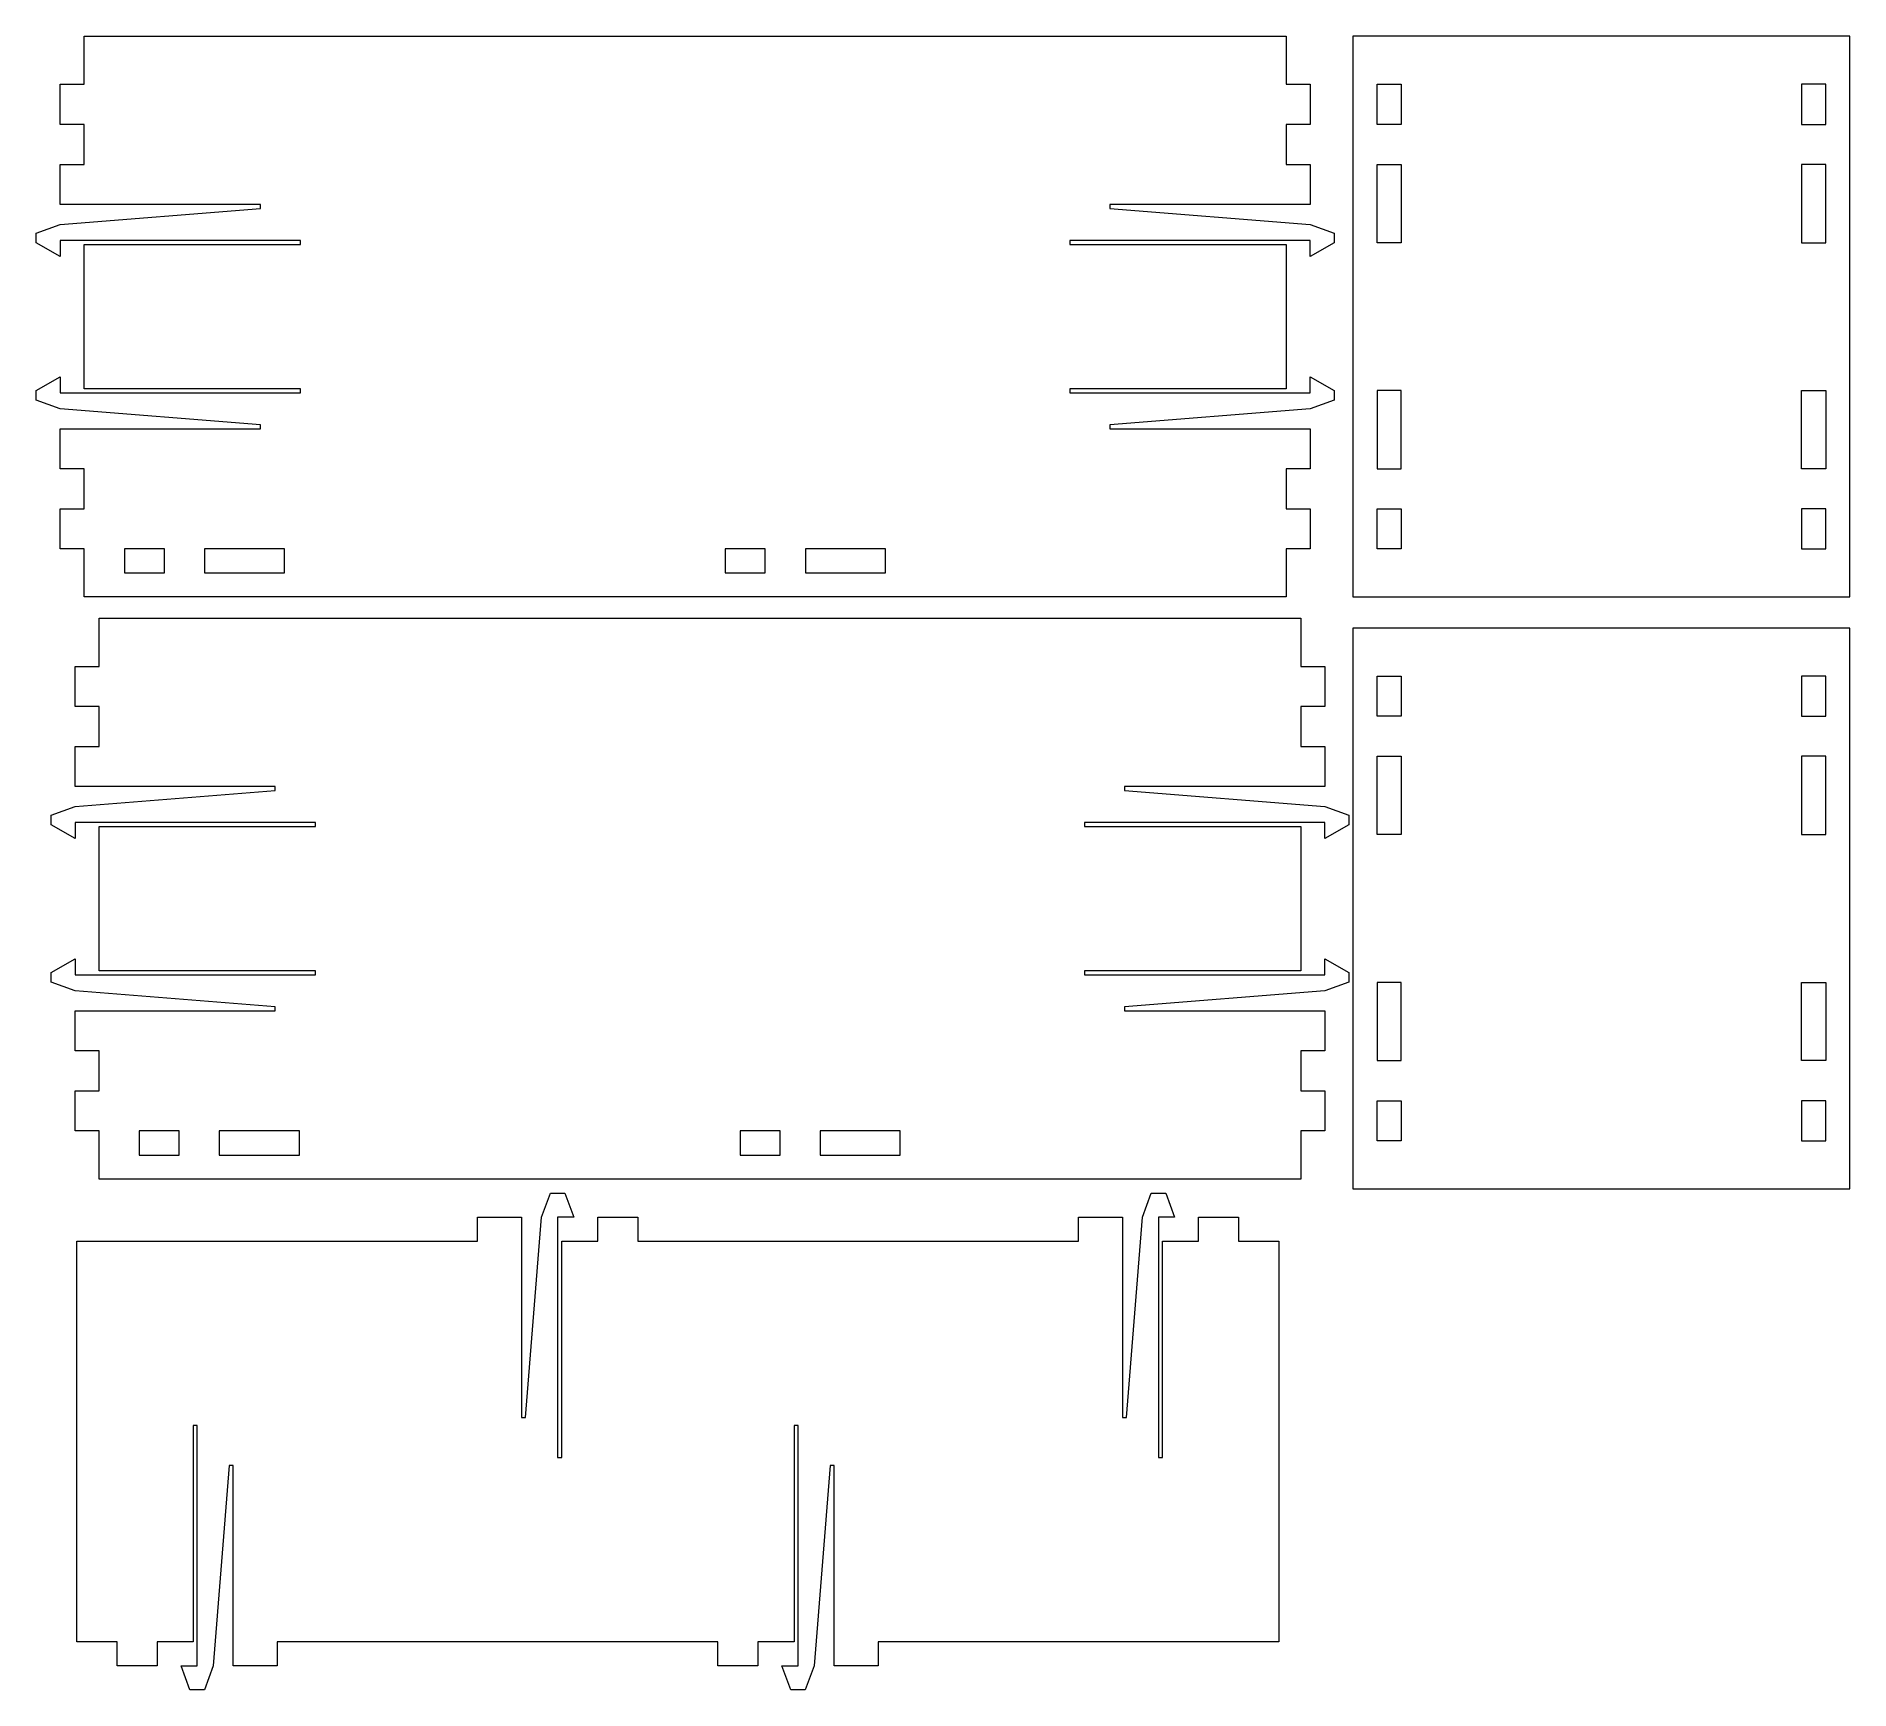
# Model space of a CAD drawing. Header units: millimetres. Extents: x 1 to 228, y 2 to 209.
import ezdxf

# ---------------------------------------------------------------- set-up
doc = ezdxf.new("R2010")
doc.units = ezdxf.units.MM
doc.layers.add('VISIBLE', color=7, linetype='Continuous', lineweight=0)

msp = doc.modelspace()

# ---------------------------------------------------------------- linework, layer by layer
at = {"layer": 'VISIBLE'}
for p, q in [((7.28, 202.52), (7.28, 208.52)), ((7.28, 208.52), (157.28, 208.52)), ((157.28, 208.52), (157.28, 202.52)), ((227.63, 208.52), (165.63, 208.52)), ((165.63, 208.52), (165.63, 138.52)), ((227.63, 138.52), (227.63, 208.52)), ((4.28, 197.52), (4.28, 202.52)), ((4.28, 202.52), (7.28, 202.52)), ((157.28, 202.52), (160.28, 202.52)), ((160.28, 202.52), (160.28, 197.52)), ((168.63, 197.52), (168.63, 202.52)), ((168.63, 202.52), (171.63, 202.52)), ((171.63, 202.52), (171.63, 197.52)), ((224.63, 202.52), (221.63, 202.52)), ((221.63, 202.52), (221.63, 197.52)), ((224.63, 197.52), (224.63, 202.52)), ((7.28, 197.52), (4.28, 197.52)), ((7.28, 192.52), (7.28, 197.52)), ((157.28, 197.52), (157.28, 192.52)), ((160.28, 197.52), (157.28, 197.52)), ((171.63, 197.52), (168.63, 197.52)), ((221.63, 197.52), (224.63, 197.52)), ((4.28, 187.52), (4.28, 192.52)), ((4.28, 192.52), (7.28, 192.52)), ((157.28, 192.52), (160.28, 192.52)), ((160.28, 192.52), (160.28, 187.52)), ((168.63, 182.75), (168.63, 192.52)), ((168.63, 192.52), (171.63, 192.52)), ((171.63, 192.52), (171.63, 182.75)), ((221.63, 192.52), (221.63, 182.75)), ((224.63, 192.52), (221.63, 192.52)), ((224.63, 182.75), (224.63, 192.52)), ((29.28, 187.52), (4.28, 187.52)), ((4.28, 185.02), (29.28, 187.02)), ((29.28, 187.02), (29.28, 187.52)), ((135.28, 187.52), (135.28, 187.02)), ((160.28, 187.52), (135.28, 187.52)), ((135.28, 187.02), (160.28, 185.02)), ((1.28, 183.93), (4.28, 185.02)), ((1.28, 182.75), (1.28, 183.93)), ((160.28, 185.02), (163.28, 183.93)), ((163.28, 183.93), (163.28, 182.75)), ((4.28, 181.02), (1.28, 182.75)), ((4.28, 183.02), (4.28, 181.02)), ((34.28, 183.02), (4.28, 183.02)), ((7.28, 164.52), (7.28, 182.52)), ((7.28, 182.52), (34.28, 182.52)), ((34.28, 182.52), (34.28, 183.02)), ((130.28, 183.02), (130.28, 182.52)), ((160.28, 183.02), (130.28, 183.02)), ((130.28, 182.52), (157.28, 182.52)), ((157.28, 182.52), (157.28, 164.52)), ((160.28, 181.02), (160.28, 183.02)), ((163.28, 182.75), (160.28, 181.02)), ((171.63, 182.75), (168.63, 182.75)), ((221.63, 182.75), (224.63, 182.75)), ((1.28, 164.29), (4.28, 166.02)), ((4.28, 166.02), (4.28, 164.02)), ((160.28, 164.02), (160.28, 166.02)), ((160.28, 166.02), (163.28, 164.29)), ((1.28, 163.11), (1.28, 164.29)), ((4.28, 162.02), (1.28, 163.11)), ((4.28, 164.02), (34.28, 164.02)), ((34.28, 164.52), (7.28, 164.52)), ((34.28, 164.02), (34.28, 164.52)), ((130.28, 164.52), (130.28, 164.02)), ((157.28, 164.52), (130.28, 164.52)), ((130.28, 164.02), (160.28, 164.02)), ((163.28, 163.11), (160.28, 162.02)), ((163.28, 164.29), (163.28, 163.11)), ((171.63, 164.29), (168.63, 164.29)), ((168.63, 164.29), (168.63, 154.52)), ((171.63, 154.52), (171.63, 164.29)), ((221.63, 164.29), (224.63, 164.29)), ((221.63, 154.52), (221.63, 164.29)), ((224.63, 164.29), (224.63, 154.52)), ((29.28, 160.02), (4.28, 162.02)), ((160.28, 162.02), (135.28, 160.02)), ((4.28, 159.52), (29.28, 159.52)), ((4.28, 154.52), (4.28, 159.52)), ((29.28, 159.52), (29.28, 160.02)), ((135.28, 160.02), (135.28, 159.52)), ((135.28, 159.52), (160.28, 159.52)), ((160.28, 159.52), (160.28, 154.52)), ((7.28, 154.52), (4.28, 154.52)), ((7.28, 149.52), (7.28, 154.52)), ((157.28, 154.52), (157.28, 149.52)), ((160.28, 154.52), (157.28, 154.52)), ((168.63, 154.52), (171.63, 154.52)), ((224.63, 154.52), (221.63, 154.52)), ((4.28, 149.52), (7.28, 149.52)), ((4.28, 144.52), (4.28, 149.52)), ((157.28, 149.52), (160.28, 149.52)), ((160.28, 149.52), (160.28, 144.52)), ((168.63, 144.52), (168.63, 149.52)), ((168.63, 149.52), (171.63, 149.52)), ((171.63, 149.52), (171.63, 144.52)), ((224.63, 149.52), (221.63, 149.52)), ((221.63, 149.52), (221.63, 144.52)), ((224.63, 144.52), (224.63, 149.52)), ((7.28, 144.52), (4.28, 144.52)), ((7.28, 138.52), (7.28, 144.52)), ((17.28, 144.52), (12.28, 144.52)), ((12.28, 144.52), (12.28, 141.52)), ((17.28, 141.52), (17.28, 144.52)), ((22.28, 144.52), (22.28, 141.52)), ((32.28, 144.52), (22.28, 144.52)), ((32.28, 141.52), (32.28, 144.52)), ((92.28, 144.52), (87.28, 144.52)), ((87.28, 144.52), (87.28, 141.52)), ((92.28, 141.52), (92.28, 144.52)), ((107.28, 144.52), (97.28, 144.52)), ((97.28, 144.52), (97.28, 141.52)), ((107.28, 141.52), (107.28, 144.52)), ((160.28, 144.52), (157.28, 144.52)), ((157.28, 144.52), (157.28, 138.52)), ((171.63, 144.52), (168.63, 144.52)), ((221.63, 144.52), (224.63, 144.52)), ((12.28, 141.52), (17.28, 141.52)), ((22.28, 141.52), (32.28, 141.52)), ((87.28, 141.52), (92.28, 141.52)), ((97.28, 141.52), (107.28, 141.52)), ((157.28, 138.52), (7.28, 138.52)), ((165.63, 138.52), (227.63, 138.52)), ((9.12, 129.86), (9.12, 135.86)), ((9.12, 135.86), (159.12, 135.86)), ((159.12, 135.86), (159.12, 129.86)), ((227.63, 134.64), (165.63, 134.64)), ((165.63, 134.64), (165.63, 64.64)), ((227.63, 64.64), (227.63, 134.64)), ((6.12, 124.86), (6.12, 129.86)), ((6.12, 129.86), (9.12, 129.86)), ((159.12, 129.86), (162.12, 129.86)), ((162.12, 129.86), (162.12, 124.86)), ((168.63, 123.64), (168.63, 128.64)), ((168.63, 128.64), (171.63, 128.64)), ((171.63, 128.64), (171.63, 123.64)), ((224.63, 128.64), (221.63, 128.64)), ((221.63, 128.64), (221.63, 123.64)), ((224.63, 123.64), (224.63, 128.64)), ((9.12, 124.86), (6.12, 124.86)), ((9.12, 119.86), (9.12, 124.86)), ((159.12, 124.86), (159.12, 119.86)), ((162.12, 124.86), (159.12, 124.86)), ((171.63, 123.64), (168.63, 123.64)), ((221.63, 123.64), (224.63, 123.64)), ((6.12, 114.86), (6.12, 119.86)), ((6.12, 119.86), (9.12, 119.86)), ((159.12, 119.86), (162.12, 119.86)), ((162.12, 119.86), (162.12, 114.86)), ((168.63, 108.87), (168.63, 118.64)), ((168.63, 118.64), (171.63, 118.64)), ((171.63, 118.64), (171.63, 108.87)), ((221.63, 118.64), (221.63, 108.87)), ((224.63, 118.64), (221.63, 118.64)), ((224.63, 108.87), (224.63, 118.64)), ((31.12, 114.86), (6.12, 114.86)), ((6.12, 112.36), (31.12, 114.36)), ((31.12, 114.36), (31.12, 114.86)), ((137.12, 114.86), (137.12, 114.36)), ((162.12, 114.86), (137.12, 114.86)), ((137.12, 114.36), (162.12, 112.36)), ((3.12, 111.27), (6.12, 112.36)), ((3.12, 110.09), (3.12, 111.27)), ((162.12, 112.36), (165.12, 111.27)), ((165.12, 111.27), (165.12, 110.09)), ((6.12, 108.36), (3.12, 110.09)), ((6.12, 110.36), (6.12, 108.36)), ((36.12, 110.36), (6.12, 110.36)), ((9.12, 91.86), (9.12, 109.86)), ((9.12, 109.86), (36.12, 109.86)), ((36.12, 109.86), (36.12, 110.36)), ((132.12, 110.36), (132.12, 109.86)), ((162.12, 110.36), (132.12, 110.36)), ((132.12, 109.86), (159.12, 109.86)), ((159.12, 109.86), (159.12, 91.86)), ((162.12, 108.36), (162.12, 110.36)), ((165.12, 110.09), (162.12, 108.36)), ((171.63, 108.87), (168.63, 108.87)), ((221.63, 108.87), (224.63, 108.87)), ((3.12, 91.63), (6.12, 93.36)), ((6.12, 93.36), (6.12, 91.36)), ((162.12, 91.36), (162.12, 93.36)), ((162.12, 93.36), (165.12, 91.63)), ((3.12, 90.45), (3.12, 91.63)), ((6.12, 91.36), (36.12, 91.36)), ((36.12, 91.86), (9.12, 91.86)), ((36.12, 91.36), (36.12, 91.86)), ((132.12, 91.86), (132.12, 91.36)), ((159.12, 91.86), (132.12, 91.86)), ((132.12, 91.36), (162.12, 91.36)), ((165.12, 91.63), (165.12, 90.45)), ((6.12, 89.36), (3.12, 90.45)), ((31.12, 87.36), (6.12, 89.36)), ((162.12, 89.36), (137.12, 87.36)), ((165.12, 90.45), (162.12, 89.36)), ((171.63, 90.4), (168.63, 90.4)), ((168.63, 90.4), (168.63, 80.64)), ((171.63, 80.64), (171.63, 90.4)), ((221.63, 90.4), (224.63, 90.4)), ((221.63, 80.64), (221.63, 90.4)), ((224.63, 90.4), (224.63, 80.64)), ((6.12, 86.86), (31.12, 86.86)), ((6.12, 81.86), (6.12, 86.86)), ((31.12, 86.86), (31.12, 87.36)), ((137.12, 87.36), (137.12, 86.86)), ((137.12, 86.86), (162.12, 86.86)), ((162.12, 86.86), (162.12, 81.86)), ((9.12, 81.86), (6.12, 81.86)), ((9.12, 76.86), (9.12, 81.86)), ((159.12, 81.86), (159.12, 76.86)), ((162.12, 81.86), (159.12, 81.86)), ((168.63, 80.64), (171.63, 80.64)), ((224.63, 80.64), (221.63, 80.64)), ((6.12, 76.86), (9.12, 76.86)), ((6.12, 71.86), (6.12, 76.86)), ((159.12, 76.86), (162.12, 76.86)), ((162.12, 76.86), (162.12, 71.86)), ((168.63, 70.64), (168.63, 75.64)), ((168.63, 75.64), (171.63, 75.64)), ((171.63, 75.64), (171.63, 70.64)), ((224.63, 75.64), (221.63, 75.64)), ((221.63, 75.64), (221.63, 70.64)), ((224.63, 70.64), (224.63, 75.64)), ((9.12, 71.86), (6.12, 71.86)), ((9.12, 65.86), (9.12, 71.86)), ((19.12, 71.86), (14.12, 71.86)), ((14.12, 71.86), (14.12, 68.86)), ((19.12, 68.86), (19.12, 71.86)), ((24.12, 71.86), (24.12, 68.86)), ((34.12, 71.86), (24.12, 71.86)), ((34.12, 68.86), (34.12, 71.86)), ((94.12, 71.86), (89.12, 71.86)), ((89.12, 71.86), (89.12, 68.86)), ((94.12, 68.86), (94.12, 71.86)), ((109.12, 71.86), (99.12, 71.86)), ((99.12, 71.86), (99.12, 68.86)), ((109.12, 68.86), (109.12, 71.86)), ((162.12, 71.86), (159.12, 71.86)), ((159.12, 71.86), (159.12, 65.86)), ((171.63, 70.64), (168.63, 70.64)), ((221.63, 70.64), (224.63, 70.64)), ((14.12, 68.86), (19.12, 68.86)), ((24.12, 68.86), (34.12, 68.86)), ((89.12, 68.86), (94.12, 68.86)), ((99.12, 68.86), (109.12, 68.86)), ((159.12, 65.86), (9.12, 65.86)), ((64.36, 61.11), (65.45, 64.11)), ((65.45, 64.11), (67.27, 64.11)), ((67.27, 64.11), (68.36, 61.11)), ((139.36, 61.11), (140.45, 64.11)), ((140.45, 64.11), (142.27, 64.11)), ((142.27, 64.11), (143.36, 61.11)), ((165.63, 64.64), (227.63, 64.64)), ((56.36, 58.11), (56.36, 61.11)), ((56.36, 61.11), (61.86, 61.11)), ((61.86, 61.11), (61.86, 36.11)), ((62.36, 36.11), (64.36, 61.11)), ((68.36, 61.11), (66.36, 61.11)), ((66.36, 61.11), (66.36, 31.11)), ((71.36, 61.11), (76.36, 61.11)), ((71.36, 58.11), (71.36, 61.11)), ((76.36, 61.11), (76.36, 58.11)), ((131.36, 61.11), (136.86, 61.11)), ((131.36, 58.11), (131.36, 61.11)), ((136.86, 61.11), (136.86, 36.11)), ((137.36, 36.11), (139.36, 61.11)), ((143.36, 61.11), (141.36, 61.11)), ((141.36, 61.11), (141.36, 31.11)), ((146.36, 58.11), (146.36, 61.11)), ((146.36, 61.11), (151.36, 61.11)), ((151.36, 61.11), (151.36, 58.11)), ((6.36, 58.11), (56.36, 58.11)), ((6.36, 8.11), (6.36, 58.11)), ((66.86, 58.11), (71.36, 58.11)), ((66.86, 31.11), (66.86, 58.11)), ((76.36, 58.11), (131.36, 58.11)), ((141.86, 58.11), (146.36, 58.11)), ((141.86, 31.11), (141.86, 58.11)), ((151.36, 58.11), (156.36, 58.11)), ((156.36, 58.11), (156.36, 8.11)), ((21.36, 35.11), (20.86, 35.11)), ((20.86, 35.11), (20.86, 8.11)), ((21.36, 5.11), (21.36, 35.11)), ((61.86, 36.11), (62.36, 36.11)), ((95.86, 35.11), (95.86, 8.11)), ((96.36, 35.11), (95.86, 35.11)), ((96.36, 5.11), (96.36, 35.11)), ((136.86, 36.11), (137.36, 36.11)), ((25.36, 30.11), (23.36, 5.11)), ((25.86, 30.11), (25.36, 30.11)), ((25.86, 5.11), (25.86, 30.11)), ((66.36, 31.11), (66.86, 31.11)), ((100.36, 30.11), (98.36, 5.11)), ((100.86, 30.11), (100.36, 30.11)), ((100.86, 5.11), (100.86, 30.11)), ((141.36, 31.11), (141.86, 31.11)), ((11.36, 8.11), (6.36, 8.11)), ((11.36, 5.11), (11.36, 8.11)), ((20.86, 8.11), (16.36, 8.11)), ((16.36, 8.11), (16.36, 5.11)), ((86.36, 8.11), (31.36, 8.11)), ((31.36, 8.11), (31.36, 5.11)), ((86.36, 5.11), (86.36, 8.11)), ((91.36, 8.11), (91.36, 5.11)), ((95.86, 8.11), (91.36, 8.11)), ((156.36, 8.11), (106.36, 8.11)), ((106.36, 8.11), (106.36, 5.11)), ((16.36, 5.11), (11.36, 5.11)), ((20.45, 2.11), (19.36, 5.11)), ((19.36, 5.11), (21.36, 5.11)), ((23.36, 5.11), (22.27, 2.11)), ((31.36, 5.11), (25.86, 5.11)), ((91.36, 5.11), (86.36, 5.11)), ((95.45, 2.11), (94.36, 5.11)), ((94.36, 5.11), (96.36, 5.11)), ((98.36, 5.11), (97.27, 2.11)), ((106.36, 5.11), (100.86, 5.11)), ((22.27, 2.11), (20.45, 2.11)), ((97.27, 2.11), (95.45, 2.11))]:
    msp.add_line(p, q, dxfattribs=at)

doc.saveas('drawing.dxf')
